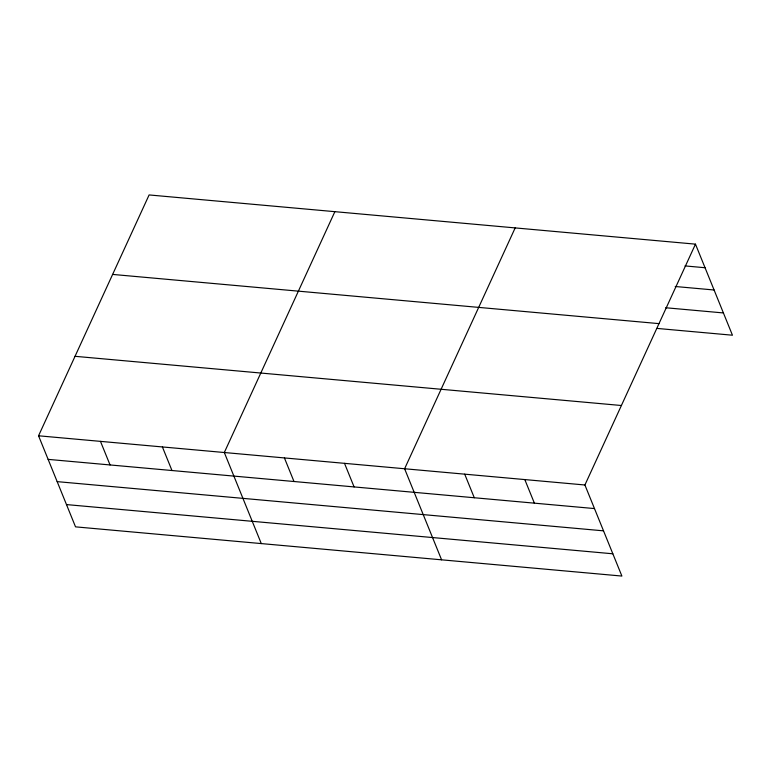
<?xml version="1.0" encoding="UTF-8"?>
<svg xmlns="http://www.w3.org/2000/svg" width="771" height="771" viewBox="0 0 771 771"><rect width="100%" height="100%" fill="white"/><g stroke="black" fill="none" stroke-linecap="round" stroke-linejoin="round"><path stroke-width="1.16" d="M695.471 244.147L584.91 484.988L621.889 576.062L75.529 526.853L38.55 435.788L149.111 194.938L695.471 244.147L732.45 335.212L657.027 328.417M334.874 211.668L224.313 452.519L261.292 543.584M515.173 227.908L404.611 468.758L441.59 559.823M685.014 265.918L705.051 267.73M675.203 286.494L714.091 289.992M665.662 307.745L723.41 312.939M112.624 274.418L658.983 323.627M75.038 356.308L621.397 405.507M38.55 435.788L584.91 484.988M48.13 459.371L594.489 508.571M57.17 481.634L603.529 530.843M66.489 504.581L612.849 553.79M524.81 479.581L534.39 503.164M464.711 474.165L474.29 497.748M344.512 463.342L354.091 486.925M284.412 457.926L293.992 481.509M162.392 446.939L171.972 470.522M100.471 441.359L110.051 464.942"/></g></svg>
